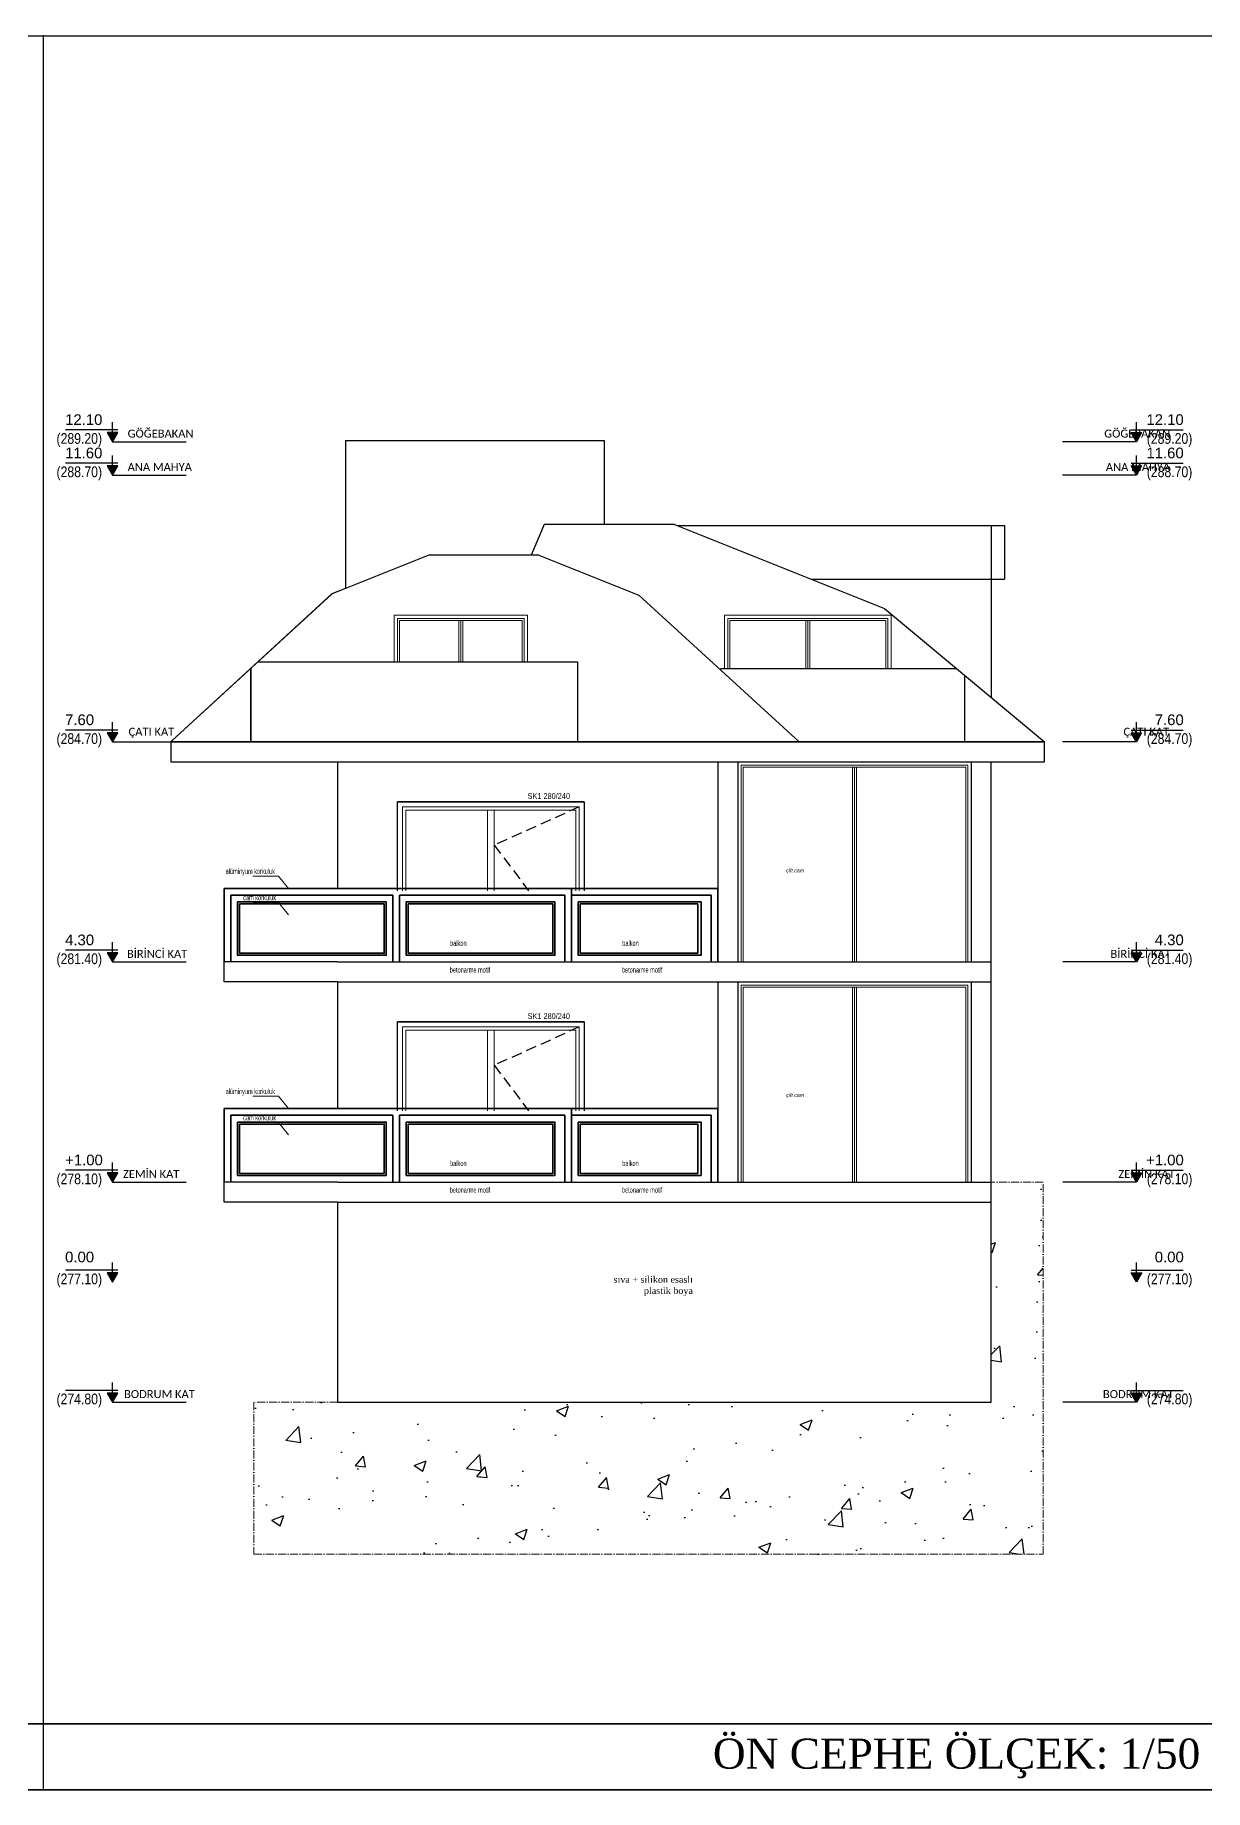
# Model space of a CAD drawing. Header units: millimetres. Extents: x 708 to 46452, y -4963 to 3960.
# Drawn here: x 24902 to 26656, y -4962 to -2331 of the extents above; entities that cross this region are included whole.
import ezdxf

# ---------------------------------------------------------------- set-up
doc = ezdxf.new("R2010")
doc.units = ezdxf.units.MM
doc.linetypes.add('ACAD_ISO10W100', pattern=[18, 12, -3, 0, -3])
doc.linetypes.add('HIDDEN2', pattern=[4.7625, 3.175, -1.5875])
for name, color, linetype, lineweight in [('00_PENCERE', 103, 'Continuous', 13), ('AKS', 153, 'ACAD_ISO10W100', 20), ('Balkon Duvarı', 140, 'Continuous', 35), ('CAM', 145, 'Continuous', 5), ('görünüş1', 251, 'Continuous', 35), ('ROL_DIK', 150, 'Continuous', 0), ('YAZI', 40, 'Continuous', 25), ('YAZI1', 131, 'Continuous', 20), ('yerkapl', 8, 'Continuous', 5), ('Çerçeve', 8, 'Continuous', 30), ('ÖLÇÜ YAZI', 5, 'Continuous', 18)]:
    doc.layers.add(name, color=color, linetype=linetype, lineweight=lineweight)
doc.layers.add('DIŞ KAPI', color=7, linetype='Continuous', lineweight=18, true_color=0x754806)
for name, color, linetype in [('F-arka_plan', 7, 'Continuous'), ('KP', 1, 'Continuous'), ('TP-DUVAR', 210, 'Continuous')]:
    doc.layers.add(name, color=color, linetype=linetype)
doc.styles.add('ARIAL2', font='arial.ttf', dxfattribs={"width": 0.8})
doc.styles.add('GENERATED_STYLE_2', font='times.ttf')
doc.styles.get("Standard").update_dxf_attribs({"font": 'arial.ttf'})

# ---------------------------------------------------------------- blocks, each defined once
blk = doc.blocks.new('gae')
at = {"layer": 'yerkapl'}
blk.add_hatch(color=256, dxfattribs=at).paths.add_polyline_path([(10.1, 17.5), (-10.1, 17.5), (0, 0)])
for p, q in [((0, 17.5), (0, 37.6)), ((0, 17.5), (0, 37.6)), ((-10.1, 22.5), (89.7, 22.5)), ((-10.1, 22.5), (89.7, 22.5)), ((0, 0), (-10.1, 17.5)), ((-10.1, 17.5), (10.1, 17.5)), ((0, 0), (-10.1, 17.5)), ((-10.1, 17.5), (10.1, 17.5)), ((10.1, 17.5), (0, 0)), ((10.1, 17.5), (0, 0))]:
    blk.add_line(p, q)
blk.add_lwpolyline([(0, 0), (-98.9, 0)])
blk = doc.blocks.new('UDTYUU')
blk.add_line((-169286.9, 45227.8), (-169397.4, 45227.8))
at = {"xscale": 0.7839999999999999, "yscale": 0.7839999999999999, "zscale": 0.7839999999999999}
blk.add_blockref('gae', (-169286.9, 45227.8), dxfattribs=at)

msp = doc.modelspace()

# ---------------------------------------------------------------- hatches: boundary and pattern name
at = {"layer": 'F-arka_plan'}
h = msp.add_hatch(dxfattribs=at)
h.set_pattern_fill('AR-CONC', color=256)
h.paths.add_polyline_path([(26413.456, -4608.657), (26413.456, -4050.666), (26335.428, -4050.666), (26335.428, -4380.666), (25355.428, -4380.666), (25230.144, -4380.666), (25230.144, -4608.657)])
at = {"layer": 'yerkapl'}
for points in [[(25010.238, -4186.978), (25026.044, -4186.978), (25018.141, -4200.666)], [(26560.975, -4186.97), (26545.169, -4186.971), (26553.073, -4200.659)]]:
    msp.add_hatch(color=256, dxfattribs=at).paths.add_polyline_path(points)

# ---------------------------------------------------------------- linework, layer by layer
for p, q in [((25445.428, -3480.666), (25725.428, -3480.666)), ((25445.428, -3613.944), (25445.428, -3480.666)), ((25725.428, -3480.666), (25725.428, -3613.944)), ((25445.428, -3810.666), (25725.428, -3810.666)), ((25445.428, -3943.944), (25445.428, -3810.666)), ((25725.428, -3810.666), (25725.428, -3943.944)), ((25026.044, -4183.027), (24947.807, -4183.027)), ((25026.044, -4183.027), (24947.807, -4183.027)), ((25018.141, -4186.978), (25018.141, -4171.173)), ((25018.141, -4186.978), (25018.141, -4171.173)), ((26545.169, -4183.02), (26623.406, -4183.015)), ((26545.169, -4183.02), (26623.406, -4183.015)), ((26553.072, -4186.971), (26553.071, -4171.165)), ((26553.072, -4186.971), (26553.071, -4171.165)), ((25010.238, -4186.978), (25018.141, -4200.666)), ((25026.044, -4186.978), (25010.238, -4186.978)), ((25010.238, -4186.978), (25018.141, -4200.666)), ((25026.044, -4186.978), (25010.238, -4186.978)), ((25018.141, -4200.666), (25026.044, -4186.978)), ((25018.141, -4200.666), (25026.044, -4186.978)), ((26545.169, -4186.971), (26560.975, -4186.97)), ((26545.169, -4186.971), (26560.975, -4186.97)), ((26553.073, -4200.659), (26545.169, -4186.971)), ((26553.073, -4200.659), (26545.169, -4186.971)), ((26560.975, -4186.97), (26553.073, -4200.659)), ((26560.975, -4186.97), (26553.073, -4200.659))]:
    msp.add_line(p, q)
for points in [[(25725.428, -3480.666), (25445.428, -3480.666)], [(25725.428, -3810.666), (25445.428, -3810.666)]]:
    msp.add_lwpolyline(points)
at = {"color": 252, "linetype": 'HIDDEN2', "ltscale": 5}
for points in [[(25717.928, -3488.166), (25590.428, -3545.666), (25642.019, -3613.944)], [(25717.928, -3818.166), (25590.428, -3875.666), (25642.019, -3943.944)]]:
    msp.add_lwpolyline(points, dxfattribs=at)
at = {"layer": 'AKS'}
msp.add_lwpolyline([(25355.428, -4380.666), (25230.144, -4380.666), (25230.144, -4608.657), (26413.456, -4608.657), (26413.456, -4050.666), (26335.428, -4050.666)], dxfattribs=at)
at = {"layer": 'Balkon Duvarı', "lineweight": 35}
for p, q in [((25185.428, -3720.666), (25185.428, -3610.666)), ((25195.428, -3720.666), (25195.428, -3620.666)), ((25438.428, -3620.666), (25438.428, -3720.666)), ((25448.428, -3620.666), (25448.428, -3720.666)), ((25696.428, -3620.666), (25696.428, -3720.666)), ((25696.428, -3620.666), (25696.428, -3720.666)), ((25706.428, -3610.666), (25706.428, -3720.666)), ((25706.428, -3620.666), (25706.428, -3720.666)), ((25915.428, -3620.666), (25915.428, -3720.666)), ((25185.428, -4050.666), (25185.428, -3940.666)), ((25706.428, -3940.666), (25706.428, -4050.666)), ((25195.428, -4050.666), (25195.428, -3950.666)), ((25438.428, -3950.666), (25438.428, -4050.666)), ((25448.428, -3950.666), (25448.428, -4050.666)), ((25696.428, -3950.666), (25696.428, -4050.666)), ((25696.428, -3950.666), (25696.428, -4050.666)), ((25706.428, -3950.666), (25706.428, -4050.666)), ((25915.428, -3950.666), (25915.428, -4050.666))]:
    msp.add_line(p, q, dxfattribs=at)
for points in [[(25185.428, -3610.666), (25925.428, -3610.666), (25925.428, -3720.666)], [(25195.428, -3620.666), (25438.428, -3620.666)], [(25448.428, -3620.666), (25696.428, -3620.666)], [(25706.428, -3620.666), (25915.428, -3620.666)], [(25185.428, -3940.666), (25925.428, -3940.666), (25925.428, -4050.666)], [(25195.428, -3950.666), (25438.428, -3950.666)], [(25448.428, -3950.666), (25696.428, -3950.666)], [(25706.428, -3950.666), (25915.428, -3950.666)]]:
    msp.add_lwpolyline(points, dxfattribs=at)
at = {"layer": 'Balkon Duvarı', "color": 177, "lineweight": 35, "true_color": 0x293189}
for points in [[(25205.428, -3630.666), (25428.428, -3630.666), (25428.428, -3710.666), (25205.428, -3710.666)], [(25458.428, -3630.666), (25681.428, -3630.666), (25681.428, -3710.666), (25458.428, -3710.666)], [(25716.428, -3630.666), (25900.428, -3630.666), (25900.428, -3710.666), (25716.428, -3710.666)], [(25208.428, -3633.666), (25425.428, -3633.666), (25425.428, -3707.666), (25208.428, -3707.666)], [(25461.428, -3633.666), (25678.428, -3633.666), (25678.428, -3707.666), (25461.428, -3707.666)], [(25719.428, -3633.666), (25895.428, -3633.666), (25895.428, -3707.666), (25719.428, -3707.666)], [(25205.428, -3960.666), (25428.428, -3960.666), (25428.428, -4040.666), (25205.428, -4040.666)], [(25208.428, -3963.666), (25425.428, -3963.666), (25425.428, -4037.666), (25208.428, -4037.666)], [(25458.428, -3960.666), (25681.428, -3960.666), (25681.428, -4040.666), (25458.428, -4040.666)], [(25461.428, -3963.666), (25678.428, -3963.666), (25678.428, -4037.666), (25461.428, -4037.666)], [(25716.428, -3960.666), (25900.428, -3960.666), (25900.428, -4040.666), (25716.428, -4040.666)], [(25719.428, -3963.666), (25895.428, -3963.666), (25895.428, -4037.666), (25719.428, -4037.666)]]:
    msp.add_lwpolyline(points, close=True, dxfattribs=at)
at = {"layer": 'CAM', "lineweight": 18}
for p, q in [((25452.928, -3488.166), (25452.928, -3493.166)), ((25717.928, -3488.166), (25452.928, -3488.166)), ((25452.928, -3493.166), (25452.928, -3613.944)), ((25457.928, -3613.944), (25457.928, -3493.166)), ((25457.928, -3493.166), (25580.428, -3493.166)), ((25590.428, -3493.166), (25580.428, -3493.166)), ((25580.428, -3493.166), (25580.428, -3613.944)), ((25590.428, -3613.944), (25590.428, -3493.166)), ((25590.428, -3493.166), (25712.928, -3493.166)), ((25712.928, -3493.166), (25712.928, -3613.944)), ((25717.928, -3493.166), (25717.928, -3488.166)), ((25717.928, -3613.944), (25717.928, -3493.166)), ((25452.928, -3818.166), (25452.928, -3823.166)), ((25717.928, -3818.166), (25452.928, -3818.166)), ((25452.928, -3823.166), (25452.928, -3943.944)), ((25457.928, -3943.944), (25457.928, -3823.166)), ((25457.928, -3823.166), (25580.428, -3823.166)), ((25590.428, -3823.166), (25580.428, -3823.166)), ((25580.428, -3823.166), (25580.428, -3943.944)), ((25590.428, -3943.944), (25590.428, -3823.166)), ((25590.428, -3823.166), (25712.928, -3823.166)), ((25712.928, -3823.166), (25712.928, -3943.944)), ((25717.928, -3823.166), (25717.928, -3818.166)), ((25717.928, -3943.944), (25717.928, -3823.166))]:
    msp.add_line(p, q, dxfattribs=at)
at = {"layer": 'DIŞ KAPI'}
for p, q in [((25537.428, -3208.666), (25537.428, -3270.666)), ((25540.428, -3208.666), (25540.428, -3270.666)), ((25543.428, -3208.666), (25543.428, -3270.666)), ((26057.428, -3208.666), (26057.428, -3280.666)), ((26060.428, -3208.666), (26060.428, -3280.666)), ((26063.428, -3208.666), (26063.428, -3280.666)), ((26127.428, -3428.666), (26127.428, -3720.666)), ((26130.428, -3428.666), (26130.428, -3720.666)), ((26133.428, -3428.666), (26133.428, -3720.666)), ((26127.428, -3758.666), (26127.428, -4050.666)), ((26130.428, -3758.666), (26130.428, -4050.666)), ((26133.428, -3758.666), (26133.428, -4050.666))]:
    msp.add_line(p, q, dxfattribs=at)
for points in [[(25640.428, -3270.666), (25640.428, -3200.666), (25440.428, -3200.666), (25440.428, -3270.666)], [(25635.428, -3270.666), (25635.428, -3205.666), (25445.428, -3205.666), (25445.428, -3270.666)], [(25632.428, -3270.666), (25632.428, -3208.666), (25448.428, -3208.666), (25448.428, -3270.666)], [(26185.428, -3280.666), (26185.428, -3200.666), (25935.428, -3200.666), (25935.428, -3280.666)], [(26180.428, -3280.666), (26180.428, -3205.666), (25940.428, -3205.666), (25940.428, -3280.666)], [(26177.428, -3280.666), (26177.428, -3208.666), (25943.428, -3208.666), (25943.428, -3280.666)], [(25955.428, -3720.666), (25955.428, -3420.666), (26305.428, -3420.666), (26305.428, -3720.666)], [(25960.428, -3720.666), (25960.428, -3425.666), (26300.428, -3425.666), (26300.428, -3720.666)], [(25963.428, -3720.666), (25963.428, -3428.666), (26297.428, -3428.666), (26297.428, -3720.666)], [(25445.428, -3610.666), (25445.428, -3480.666), (25725.428, -3480.666), (25725.428, -3610.666)], [(25955.428, -4050.666), (25955.428, -3750.666), (26305.428, -3750.666), (26305.428, -4050.666)], [(25960.428, -4050.666), (25960.428, -3755.666), (26300.428, -3755.666), (26300.428, -4050.666)], [(25963.428, -4050.666), (25963.428, -3758.666), (26297.428, -3758.666), (26297.428, -4050.666)], [(25445.428, -3940.666), (25445.428, -3810.666), (25725.428, -3810.666), (25725.428, -3940.666)]]:
    msp.add_lwpolyline(points, dxfattribs=at)
at = {"layer": 'görünüş1'}
msp.add_line((10275.445, -4862.728), (34332.769, -4862.728), dxfattribs=at)
msp.add_lwpolyline([(34332.769, -4961.727), (20864.937, -4961.918)], dxfattribs=at)
at = {"layer": 'KP'}
for p, q in [((25347.206, -3168.709), (25107.384, -3388.709)), ((25367.384, -3160.638), (25347.206, -3168.709))]:
    msp.add_line(p, q, dxfattribs=at)
at = {"layer": 'TP-DUVAR'}
for p, q in [((25367.384, -2938.709), (25367.384, -3160.709)), ((25755.384, -2938.709), (25755.384, -3064.666)), ((25860.428, -3064.666), (26175.428, -3190.666)), ((25864.685, -3066.369), (26355.428, -3066.369)), ((26335.428, -3066.369), (26335.428, -3146.569)), ((26355.428, -3066.369), (26355.428, -3146.569)), ((25492.397, -3110.704), (25347.384, -3168.709)), ((25657.48, -3110.704), (25807.384, -3170.666)), ((26065.185, -3146.569), (26355.428, -3146.569)), ((26335.428, -3146.569), (26335.428, -3323.999)), ((25347.384, -3168.709), (25107.384, -3388.709)), ((25807.384, -3170.666), (26047.384, -3390.666)), ((26175.428, -3190.666), (26415.428, -3390.666)), ((25225.428, -3280.423), (25225.428, -3390.666)), ((25225.428, -3390.666), (25225.428, -3280.666)), ((25715.428, -3270.666), (25715.428, -3390.666)), ((25107.206, -3388.709), (25105.428, -3390.666)), ((25355.428, -3720.666), (25185.428, -3720.666)), ((25355.428, -3750.666), (25185.428, -3750.666)), ((25355.428, -4050.666), (25185.428, -4050.666)), ((25355.428, -4080.666), (25185.428, -4080.666))]:
    msp.add_line(p, q, dxfattribs=at)
for points in [[(25367.384, -2938.709), (25755.384, -2938.709)], [(25860.428, -3064.666), (25665.428, -3064.666), (25645.524, -3110.704)], [(25657.48, -3110.704), (25492.397, -3110.704)], [(25236.063, -3270.666), (25715.428, -3270.666)], [(25929.519, -3280.666), (26283.428, -3280.666)], [(26295.428, -3290.666), (26295.428, -3390.666)], [(26415.428, -3390.666), (25105.428, -3390.666), (25105.428, -3420.666), (26415.428, -3420.666), (26415.428, -3390.666)], [(25105.428, -3390.666), (26415.428, -3390.666)], [(25355.428, -3420.666), (25355.428, -3610.666)], [(25925.428, -3420.666), (25925.428, -3720.666)], [(25955.428, -3420.666), (25955.428, -3720.666)], [(26305.428, -3420.666), (26305.428, -3720.666)], [(26335.428, -3720.666), (26335.428, -3420.666)], [(25185.428, -3750.666), (25185.428, -3720.666)], [(25355.428, -3720.666), (26335.428, -3720.666)], [(25355.428, -3720.666), (26335.428, -3720.666)], [(26335.428, -4050.666), (26335.428, -3720.666)], [(25355.428, -3750.666), (26335.428, -3750.666)], [(25355.428, -3750.666), (25355.428, -3940.666)], [(25355.428, -3750.666), (26335.428, -3750.666)], [(25925.428, -3750.666), (25925.428, -4050.666)], [(25955.428, -3750.666), (25955.428, -4050.666)], [(26305.428, -3750.666), (26305.428, -4050.666)], [(25185.428, -4080.666), (25185.428, -4050.666)], [(25355.428, -4050.666), (26335.428, -4050.666)], [(25355.428, -4380.666), (26335.428, -4380.666), (26335.428, -4050.666)], [(25355.428, -4080.666), (25355.428, -4380.666)], [(25355.428, -4080.666), (26335.428, -4080.666)]]:
    msp.add_lwpolyline(points, dxfattribs=at)
at = {"layer": 'YAZI1'}
for points in [[(25282.11, -3610.666), (25266.89, -3592.043), (25228.445, -3592.043)], [(25282.11, -3650.129), (25266.89, -3631.505), (25228.445, -3631.505)], [(25282.11, -3940.666), (25266.89, -3922.043), (25228.445, -3922.043)], [(25282.11, -3980.129), (25266.89, -3961.505), (25228.445, -3961.505)]]:
    msp.add_lwpolyline(points, dxfattribs=at)
at = {"layer": 'Çerçeve'}
for p, q in [((4940.496, -2332.719), (44558.889, -2331.52)), ((24914.873, -4962.03), (24914.873, -2331.105))]:
    msp.add_line(p, q, dxfattribs=at)

# ---------------------------------------------------------------- block references
at = {"layer": 'YAZI', "xscale": -1}
for p in [(-144268.753, -48168.495), (-144268.753, -48218.495), (-144268.753, -48618.495), (-144268.753, -48948.495), (-144268.753, -49278.495), (-144268.753, -49608.495)]:
    msp.add_blockref('UDTYUU', p, dxfattribs=at)
at = {"layer": 'YAZI', "rotation": 0.003745496331365286}
for p in [(195842.841, -48157.421), (195842.845, -48207.421), (195842.871, -48607.421), (195842.892, -48937.421), (195842.914, -49267.421), (195842.935, -49597.421)]:
    msp.add_blockref('UDTYUU', p, dxfattribs=at)

# ---------------------------------------------------------------- texts
at = {"layer": '00_PENCERE', "char_height": 8.59375, "width": 97.84587, "attachment_point": 7, "style": 'ARIAL2'}
for insert in [(25640.416, -3476.368), (25640.416, -3806.368)]:
    msp.add_mtext('SK1 280/240', dxfattribs=dict(at, insert=insert))
at = {"layer": 'ROL_DIK', "color": 0, "lineweight": 40, "insert": (25544.345, -4885.136), "char_height": 45, "attachment_point": 1, "style": 'GENERATED_STYLE_2'}
msp.add_mtext('                      ÖN{\\fTimes New Roman|b0|i0|c162|p18; CEPHE} ÖLÇEK: 1/50', dxfattribs=at)
at = {"layer": 'YAZI', "color": 3, "char_height": 16, "width": 92.86722, "attachment_point": 1}
for s, insert in [('12.10', (24947.115, -2899.62)), ('11.60', (24947.115, -2949.62)), ('7.60', (24947.115, -3349.62)), ('4.30', (24947.115, -3679.62)), ('+1.00', (24947.115, -4009.62)), ('0.00', (24947.115, -4155.077))]:
    msp.add_mtext(s, dxfattribs=dict(at, insert=insert))
at = {"layer": 'YAZI', "char_height": 12, "width": 163.71145, "attachment_point": 7}
for s, insert in [('{\\fCalibri|b0|i0|c162|p34;GÖĞEBAKAN}', (25040.844, -2934.709)), ('{\\fCalibri|b0|i0|c162|p34;ANA MAHYA}', (25040.844, -2984.709)), ('{\\fCalibri|b0|i0|c162|p34;ÇATI KAT}', (25042.249, -3384.709)), ('{\\fCalibri|b0|i0|c162|p34;BİRİNCİ KAT}', (25039.866, -3714.709)), ('{\\fCalibri|b0|i0|c162|p34;ZEMİN KAT}', (25033.898, -4044.709)), ('{\\fCalibri|b0|i0|c162|p34;BODRUM KAT}', (25035.477, -4374.709))]:
    msp.add_mtext(s, dxfattribs=dict(at, insert=insert))
at = {"layer": 'YAZI', "char_height": 12, "width": 163.71145, "attachment_point": 9, "rotation": 0.003745}
for s, insert in [('{\\fCalibri|b0|i0|c162|p34;GÖĞEBAKAN}', (26603.545, -2934.704)), ('{\\fCalibri|b0|i0|c162|p34;ANA MAHYA}', (26603.548, -2984.704)), ('{\\fCalibri|b0|i0|c162|p34;ÇATI KAT}', (26602.17, -3384.704)), ('{\\fCalibri|b0|i0|c162|p34;BİRİNCİ KAT}', (26604.575, -3714.704)), ('{\\fCalibri|b0|i0|c162|p34;ZEMİN KAT}', (26610.564, -4044.703)), ('{\\fCalibri|b0|i0|c162|p34;BODRUM KAT}', (26609.007, -4374.703))]:
    msp.add_mtext(s, dxfattribs=dict(at, insert=insert))
at = {"layer": 'YAZI', "color": 3, "char_height": 16, "width": 92.86722, "attachment_point": 3, "rotation": 0.003745}
for s, insert in [('12.10', (26624.014, -2899.608)), ('11.60', (26624.017, -2949.608)), ('7.60', (26624.044, -3349.608)), ('4.30', (26624.065, -3679.608)), ('+1.00', (26624.087, -4009.608)), ('0.00', (26624.096, -4155.066))]:
    msp.add_mtext(s, dxfattribs=dict(at, insert=insert))
at = {"layer": 'YAZI', "color": 2, "char_height": 16, "width": 80.64723, "attachment_point": 3}
for s, insert in [('{\\fArial Narrow|b0|i0|c162|p34;(289.20)}', (25002.498, -2927.886)), ('{\\fArial Narrow|b0|i0|c162|p34;(288.70)}', (25002.498, -2977.886)), ('{\\fArial Narrow|b0|i0|c162|p34;(284.70)}', (25002.498, -3377.886)), ('{\\fArial Narrow|b0|i0|c162|p34;(281.40)}', (25002.498, -3707.886)), ('{\\fArial Narrow|b0|i0|c162|p34;(278.10)}', (25002.498, -4037.886)), ('{\\fArial Narrow|b0|i0|c162|p34;(277.10)}', (25002.498, -4187.886)), ('{\\fArial Narrow|b0|i0|c162|p34;(274.80)}', (25002.498, -4367.886))]:
    msp.add_mtext(s, dxfattribs=dict(at, insert=insert))
at = {"layer": 'YAZI', "color": 2, "char_height": 16, "width": 80.64723, "attachment_point": 1, "rotation": 0.003745}
for s, insert in [('{\\fArial Narrow|b0|i0|c162|p34;(289.20)}', (26568.633, -2927.878)), ('{\\fArial Narrow|b0|i0|c162|p34;(288.70)}', (26568.636, -2977.878)), ('{\\fArial Narrow|b0|i0|c162|p34;(284.70)}', (26568.662, -3377.878)), ('{\\fArial Narrow|b0|i0|c162|p34;(281.40)}', (26568.684, -3707.878)), ('{\\fArial Narrow|b0|i0|c162|p34;(278.10)}', (26568.705, -4037.878)), ('{\\fArial Narrow|b0|i0|c162|p34;(277.10)}', (26568.715, -4187.878)), ('{\\fArial Narrow|b0|i0|c162|p34;(274.80)}', (26568.727, -4367.878))]:
    msp.add_mtext(s, dxfattribs=dict(at, insert=insert))
at = {"layer": 'YAZI1', "width": 0.6}
for s, p in [('alüminyum korkuluk', (25187.742, -3588.732)), ('cam korkuluk', (25214.081, -3628.207)), ('balkon', (25524.307, -3696.594)), ('balkon', (25782.307, -3696.594)), ('betonarme motif', (25523.778, -3736.567)), ('betonarme motif', (25781.778, -3736.567)), ('alüminyum korkuluk', (25187.742, -3918.732)), ('cam korkuluk', (25214.081, -3958.207)), ('balkon', (25524.307, -4026.594)), ('balkon', (25782.307, -4026.594)), ('betonarme motif', (25523.778, -4066.567)), ('betonarme motif', (25781.778, -4066.567))]:
    msp.add_text(s, height=8, dxfattribs=at).set_placement(p)
at = {"layer": 'ÖLÇÜ YAZI', "char_height": 5.6, "width": 375.9295, "attachment_point": 1}
for insert in [(26028.01, -3580.768, 0), (26028.01, -3917.642, 0)]:
    msp.add_mtext('{\\fArial|b0|i1|c162|p34;çift cam}', dxfattribs=dict(at, insert=insert))
at = {"layer": 'ÖLÇÜ YAZI', "insert": (25888.236, -4191.762), "char_height": 10, "attachment_point": 3}
msp.add_mtext('{\\fTimes New Roman|b0|i0|c162|p18;sıva + silikon esaslı\\Pplastik boya }', dxfattribs=at)

doc.saveas('drawing.dxf')
